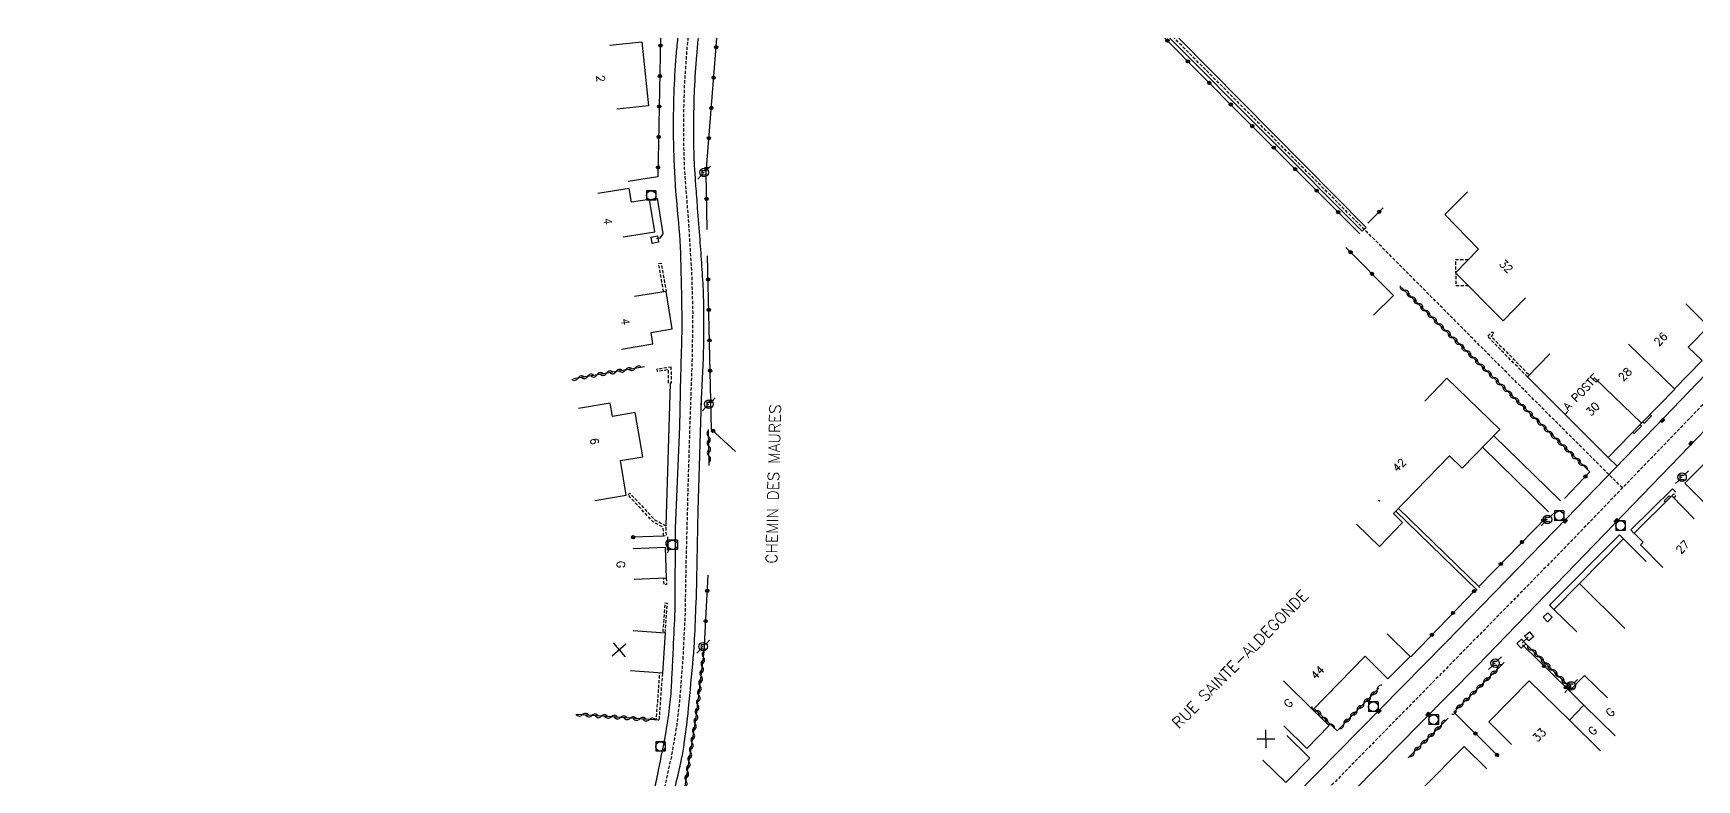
# Model space of a CAD drawing. Header units: millimetres. Extents: x 79999 to 81000, y 146000 to 147001.
# Drawn here: x 79999.5 to 80259.3, y 146884.2 to 147000.8 of the extents above; entities that cross this region are included whole.
import ezdxf
from ezdxf.enums import TextEntityAlignment as Align

# ---------------------------------------------------------------- set-up
doc = ezdxf.new("R2010")
doc.units = ezdxf.units.MM
doc.linetypes.add('DASHED', pattern=[0.75, 0.5, -0.25])
doc.layers.get('0').update_dxf_attribs({"linetype": 'CONTINUOUS'})
for name, color, linetype in [('W0001', 6, 'DASHED'), ('W0008', 7, 'CONTINUOUS'), ('W0100', 7, 'CONTINUOUS'), ('W0112', 1, 'DASHED'), ('W0310', 3, 'CONTINUOUS'), ('W0322', 7, 'CONTINUOUS'), ('W0400', 7, 'CONTINUOUS'), ('W0420', 7, 'CONTINUOUS'), ('W0471', 7, 'CONTINUOUS'), ('W0984', 7, 'CONTINUOUS'), ('W0989', 7, 'CONTINUOUS'), ('W0991', 7, 'CONTINUOUS'), ('W1102', 7, 'CONTINUOUS')]:
    doc.layers.add(name, color=color, linetype=linetype)
doc.styles.get("Standard").update_dxf_attribs({"font": 'romans.shx', "width": 0.85})

# ---------------------------------------------------------------- blocks, each defined once
blk = doc.blocks.new('t322o')
at = {"color": 0, "linetype": 'Continuous'}
for radius in [0.25, 0.15]:
    blk.add_circle((0, 0), radius, dxfattribs=at)
blk = doc.blocks.new('t310o')
at = {"color": 0, "linetype": 'Continuous'}
for centre, start, end in [((-0.5, 0.38), 216.8699, 323.1304), ((0.5, -0.37), 36.8699, 143.1303)]:
    blk.add_arc(centre, 0.625, start, end, dxfattribs=at)
blk = doc.blocks.new('t991o')
at = {"color": 0, "linetype": 'Continuous'}
for p, q in [((-1, 1), (1, -1)), ((-1, -1), (1, 1))]:
    blk.add_line(p, q, dxfattribs=at)
blk = doc.blocks.new('T420')
for p, q in [((0.75, 0.75), (-0.75, 0.75)), ((-0.75, 0.75), (-0.75, -0.75)), ((0.75, 0.75), (0.75, -0.75)), ((0.75, -0.75), (-0.75, -0.75))]:
    blk.add_line(p, q)
blk.add_ellipse((0, 0), major_axis=(-0.53, 0.53), ratio=1, start_param=3.926991, end_param=10.210176)
blk = doc.blocks.new('t112o')
at = {"color": 0, "linetype": 'Continuous'}
for p, q in [((-0.5, 0.5), (0.5, 0.5)), ((-0.5, -0.5), (-0.5, 0.5)), ((0.5, 0.5), (0.5, -0.5)), ((0.5, -0.5), (-0.5, -0.5))]:
    blk.add_line(p, q, dxfattribs=at)
blk = doc.blocks.new('T471')
for p, q in [((-0.333334, 0.333334), (-0.333334, -0.333334)), ((-0.333334, 0.333334), (0.333334, 0.333334)), ((-0.333334, 0), (0, 0)), ((0.500001, 0.500001), (1.000002, 1.000002)), ((-0.500001, -0.500001), (-1.000002, -1.000002)), ((-0.333334, -0.333334), (0.333334, -0.333334))]:
    blk.add_line(p, q)
blk.add_ellipse((0, 0), major_axis=(0.471405, 0.471405), ratio=1, start_param=5.4977871438, end_param=11.780972451)
blk = doc.blocks.new('T400')
for p, q in [((-0.15, 0.3), (0.15, 0.3)), ((-0.15, -0.25), (-0.15, 0.3)), ((-0.15, 0.15), (0.15, 0.15)), ((-0.15, 0), (0.15, 0)), ((0.15, 0.3), (0.15, -0.25)), ((-0.15, -0.15), (0.15, -0.15)), ((-0.15, -0.25), (-0.15, -0.3)), ((-0.15, -0.3), (0.15, -0.3)), ((0.15, -0.3), (0.15, -0.25))]:
    blk.add_line(p, q)

msp = doc.modelspace()

# ---------------------------------------------------------------- linework, layer by layer
at = {"layer": 'W0001', "flags": 128}
for points in [[(80315.44, 147000), (80291.99, 146975.7), (80237.97, 146919.7), (80179.15, 146859.82), (80109.18, 146788.95), (80078.7, 146758.06), (80059.37, 146738.45), (80036.56, 146715.31), (80030.89, 146711.03), (80022.77, 146707.93)], [(80069.32, 146748.54), (80062.96, 146759.74), (80061.97, 146762.08), (80062.35, 146765.49), (80065.07, 146773.72), (80066.95, 146779.65), (80069.59, 146789.45), (80073.77, 146805.24), (80075.69, 146812.54), (80076.97, 146817.12), (80078.41, 146822.05), (80080.14, 146827.37), (80082.42, 146833.57), (80085.89, 146843.2), (80088.1, 146849.31), (80089.94, 146854.92), (80092.29, 146862.68), (80093.82, 146867.79), (80095.11, 146872.07), (80096.57, 146876.96), (80098.14, 146883.01), (80099.23, 146887.98), (80100.04, 146892.76), (80100.47, 146896.46), (80100.76, 146900), (80101.03, 146903.72), (80101.34, 146910.1), (80101.48, 146918.18), (80101.86, 146932.64), (80102.2, 146943.25), (80102.44, 146950.09), (80102.54, 146957.18), (80102.37, 146963.23), (80101.89, 146971), (80101.23, 146979.63), (80101.1, 146983.84), (80101.08, 146987.48), (80101.23, 146992.74), (80101.64, 146998.6), (80101.8, 147000)], [(80247.69, 146929.78), (80228.18, 146949.24), (80207.82, 146969.71), (80192.02, 146985.61), (80177.71, 147000)]]:
    msp.add_lwpolyline(points, dxfattribs=at)
at = {"layer": 'W0008', "flags": 128}
for points in [[(80035.98, 146710.49, -0.000002), (80043.72, 146718.34)], [(80095.16, 146877.36, 0.005481), (80096.38, 146882.17, 0.00925), (80097.02, 146885.04, 0.000569), (80098.15, 146890.65, 0.006044), (80098.24, 146891.17, 0.013401), (80098.88, 146895.46, 0.016313), (80099.19, 146899.01, 0.000946), (80099.36, 146902.23, 0.001177), (80099.48, 146904.82, 0.000352), (80099.75, 146910.68, 0.00476), (80099.76, 146911.12), (80099.8, 146923.5), (80100.49, 146939.33), (80100.65, 146947.41, 0.001856), (80100.68, 146948.65, 0.000542), (80100.8, 146952.87, 0.009446), (80100.83, 146956.99, 0.004564), (80100.65, 146965.51, 0.018333), (80100.14, 146973.08, -0.017336), (80099.59, 146981.09, -0.00826), (80099.5, 146986.31, -0.008586), (80099.58, 146991.33, -0.012344), (80099.92, 146997.2, -0.006676), (80100.19, 147000)], [(80103.8, 146942.54), (80104.16, 146950.08, 0.007499), (80104.22, 146952.16, 0.004366), (80104.25, 146955.73, 0.008841), (80104.17, 146960.17, 0.009273), (80103.94, 146964.4, 0.001115), (80103.63, 146968.55, -0.00094), (80103.26, 146973.48, -0.000392), (80103, 146976.97, -0.000508), (80102.81, 146979.66, -0.01274), (80102.7, 146982.27, -0.006488), (80102.67, 146987.39, -0.01004), (80102.79, 146991.92, -0.008391), (80103.14, 146997.34, -0.004358), (80103.37, 147000)], [(80099, 146880.27, 0.006746), (80100.11, 146884.58, 0.010247), (80100.75, 146887.44, 0.014266), (80101.18, 146889.94, 0.007961), (80101.76, 146894.46, 0.004242), (80101.85, 146895.39, 0.000501), (80102.58, 146903.25, 0.009975), (80102.79, 146906.16, 0.005159), (80103.02, 146911.8), (80103.07, 146912.8), (80103.34, 146926.3), (80103.84, 146943.55)], [(80069.14, 146744.08, 0.000009), (80079.78, 146754.87)]]:
    msp.add_lwpolyline(points, format="xyb", dxfattribs=at)
for points in [[(80207.06, 146969.88), (80177, 147000)], [(80178.42, 147000), (80207.68, 146970.44), (80207.06, 146969.88), (80207.06, 146969.88)], [(80220.1, 146905.64), (80238.98, 146924.99), (80254.2, 146940.8), (80268.45, 146955.55), (80294.22, 146982.3), (80311.29, 147000)], [(80095.75, 146974.83), (80096.94, 146975.05), (80097.8, 146969.47), (80097.35, 146968.76), (80096.81, 146968.66)], [(80188.41, 146864.92), (80216.2, 146893.11), (80225.01, 146902.03), (80246.44, 146924.18), (80258.1, 146936.25), (80272.36, 146951.02)], [(80098.99, 146946.08), (80098.28, 146923.89)], [(80249.31, 146938.49), (80249.54, 146938.27), (80250.67, 146939.45), (80250.45, 146939.66)], [(80250.91, 146940.12), (80251.13, 146939.9), (80252.24, 146941.03), (80252.01, 146941.25)], [(80238.04, 146927.76), (80227.6, 146937.94)], [(80236.15, 146926.08), (80225.83, 146936.13)], [(80245.45, 146934.55), (80246.88, 146933.2)], [(80256.02, 146929.15), (80255.53, 146929.65), (80248.99, 146923.23), (80249.5, 146922.71)], [(80225.44, 146914.22), (80212.7, 146926.56)], [(80255.2, 146928.33), (80255, 146928.54), (80254.22, 146927.78), (80254.42, 146927.57)], [(80225.02, 146913.8), (80212.29, 146926.14)], [(80236.97, 146910.82), (80236.31, 146911.47), (80247.26, 146922.49), (80247.88, 146921.83)], [(80220.07, 146905.61), (80209.92, 146895.31), (80183.2, 146868.21), (80169.17, 146854.02), (80167.2, 146852), (80153.63, 146838.29), (80127.6, 146811.85), (80088.41, 146772.2)]]:
    msp.add_lwpolyline(points, dxfattribs=at)
at = {"layer": 'W0100', "flags": 128}
for points in [[(80089.57, 146998.9), (80094.54, 146999.42), (80095.6, 146989.42), (80090.63, 146988.9)], [(80091.63, 146968.98), (80096.57, 146969.78), (80095.75, 146974.83), (80092.94, 146974.38), (80092.59, 146976.54), (80087.65, 146975.75)], [(80223.48, 146976.02), (80219.96, 146972.47), (80225.24, 146967.09), (80221.65, 146963.38), (80229.06, 146955.9), (80232.58, 146959.45)], [(80091.35, 146951.47), (80096.28, 146952.3), (80095.98, 146954.08), (80099.27, 146954.64), (80098.34, 146960.47), (80093.4, 146959.68)], [(80236.35, 146950.71), (80232.87, 146947.12), (80245.45, 146934.55), (80250.67, 146939.88), (80255.88, 146945.19), (80255.82, 146945.24), (80260.13, 146949.67), (80257.98, 146951.78), (80261.15, 146955.01), (80257.58, 146958.51)], [(80216.82, 146943.31), (80220.29, 146946.91), (80228.56, 146938.93), (80222.65, 146932.87), (80220.68, 146934.79), (80211.94, 146925.78), (80213.37, 146924.4), (80209.75, 146920.66), (80206.16, 146924.14)], [(80087.2, 146927.83), (80092.12, 146928.67), (80091.2, 146934.06), (80094.7, 146934.66), (80093.48, 146941.56), (80089.94, 146940.95), (80089.58, 146943.02), (80084.65, 146942.18)], [(80266.78, 146932.79), (80263.24, 146936.32), (80257.47, 146930.54), (80261.01, 146927.01)], [(80254.01, 146917.34), (80250.5, 146920.9), (80250.92, 146921.32), (80249.53, 146922.73), (80255.39, 146928.53), (80258.91, 146924.97)], [(80251.43, 146918.31), (80247.88, 146921.83), (80240.98, 146914.87), (80237, 146910.83), (80240.57, 146907.32)], [(80093.18, 146920.32), (80098.17, 146920.52), (80098.37, 146915.71), (80093.37, 146915.51)], [(80093.21, 146907.52), (80098.19, 146907.16), (80097.75, 146900.86), (80092.76, 146901.22)], [(80210.98, 146907), (80214.53, 146903.47), (80211.06, 146899.99), (80207.52, 146903.51), (80199.36, 146895.16), (80201.9, 146892.68), (80198.39, 146889.12), (80194.83, 146892.63)], [(80245.36, 146897.01), (80241.78, 146900.51), (80239.43, 146898.1), (80241.69, 146895.87), (80239.41, 146893.52), (80233.11, 146899.68), (80226.81, 146893.25), (80230.38, 146889.75)], [(80195.29, 146891.12), (80198.86, 146887.62), (80195.11, 146883.8), (80191.54, 146887.3)], [(80220.17, 146879.52), (80216.62, 146883.04), (80222.97, 146889.44), (80226.52, 146885.92)]]:
    msp.add_lwpolyline(points, dxfattribs=at)
msp.add_lwpolyline([(80209.64, 146927.73), (80209.64, 146927.73), (80209.78, 146927.88), (80209.64, 146927.73)], close=True, dxfattribs=at)
at = {"layer": 'W0112', "flags": 128}
for points in [[(80223.62, 146965.42), (80221.62, 146965.38), (80221.69, 146961.38), (80223.6, 146961.41)], [(80097.94, 146960.4), (80097.16, 146964.82), (80097.55, 146964.89), (80098.34, 146960.47)], [(80232.87, 146947.12), (80226.61, 146953.46), (80227.33, 146954.16), (80227.61, 146953.87), (80227.18, 146953.45), (80233.16, 146947.4)], [(80255.67, 146928.24), (80256.02, 146928.55), (80255.75, 146928.85), (80255.39, 146928.53)], [(80098.37, 146915.71), (80098.42, 146914.69), (80098.02, 146914.67), (80097.97, 146915.69)], [(80098.19, 146907.16), (80098.54, 146911.76), (80098.15, 146911.79), (80097.8, 146907.19)], [(80097.75, 146900.86), (80097.22, 146893.53), (80096.82, 146893.56), (80097.35, 146900.89)]]:
    msp.add_lwpolyline(points, dxfattribs=at)
for points in [[(80099.09, 146948.72), (80099.13, 146946.14), (80098.73, 146946.14), (80098.7, 146948.25), (80097.01, 146947.96), (80096.94, 146948.36)], [(80097.93, 146922.28), (80097.89, 146923.64), (80096.29, 146924.51), (80092.37, 146928.71), (80092.66, 146928.99), (80096.54, 146924.83), (80098.28, 146923.89), (80098.33, 146922.3)]]:
    msp.add_lwpolyline(points, close=True, dxfattribs=at)
at = {"layer": 'W0310', "flags": 128}
for points in [[(80242.6, 146932.28), (80213.21, 146961.1)], [(80094.95, 146948.72), (80083.86, 146946.82)], [(80105.06, 146933.31), (80104.96, 146938.91)], [(80098.56, 146922.14), (80098.49, 146920.08)], [(80232.49, 146905.55), (80239.76, 146898.44)], [(80101.21, 146882.58), (80103.04, 146894.02), (80104.27, 146904.25)], [(80229.22, 146902.55), (80221.36, 146894.8)], [(80209.64, 146898.5), (80203.12, 146891.85), (80199.54, 146895.34)], [(80097.22, 146893.53), (80084.46, 146894.43)], [(80220.48, 146893.86), (80214.22, 146887.63)]]:
    msp.add_lwpolyline(points, dxfattribs=at)
at = {"layer": 'W0322', "flags": 128}
for points in [[(80097.48, 147000), (80097.04, 146978.35), (80092.42, 146977.61)], [(80104.74, 146970.16), (80104.57, 146978.98), (80106.26, 147000)], [(80206.66, 146969.48), (80187.86, 146988.31), (80176.25, 147000)], [(80207.94, 146971.12), (80210.34, 146973.5)], [(80109.17, 146935.49), (80105.41, 146938.93), (80104.82, 146966.02)], [(80208.83, 146956.78), (80211.93, 146959.84), (80204.5, 146967.34)], [(80238.65, 146928.12), (80242.6, 146932.28)], [(80225.39, 146914.52), (80235.87, 146925.29)], [(80097.93, 146922.28), (80093.1, 146922.09)], [(80104.27, 146904.25), (80104.88, 146916.18)], [(80214.63, 146903.43), (80224.7, 146913.85)], [(80232.98, 146906.5), (80232.04, 146905.6)], [(80232.09, 146905.3), (80239.43, 146898.1)], [(80221.36, 146894.8), (80228.4, 146887.82)]]:
    msp.add_lwpolyline(points, dxfattribs=at)
at = {"layer": 'W1102', "flags": 128}
for points in [[(80255.82, 146945.24), (80248.65, 146952.22)], [(80250.67, 146939.88), (80243.46, 146946.88)], [(80240.98, 146914.87), (80248.09, 146907.83)], [(80199.36, 146895.16), (80194.77, 146899.69)], [(80241.69, 146895.87), (80246.57, 146891.1)], [(80239.41, 146893.52), (80244.28, 146888.76)]]:
    msp.add_lwpolyline(points, dxfattribs=at)

# ---------------------------------------------------------------- block references
at = {"layer": 'W0112'}
for p, rotation in [((80096.57, 146968.54), 100.5429740203643), ((80236.02, 146909.6), 224.1172370400385), ((80231.92, 146905.47), 223.6261941160995), ((80233.12, 146906.61), 220.997231771452)]:
    msp.add_blockref('t112o', p, dxfattribs=dict(at, rotation=rotation))
at = {"layer": 'W0310'}
for p, rotation in [((80213.68, 146960.64), 135.5608655658058), ((80214.75, 146959.59), 135.5608655658058), ((80215.82, 146958.54), 135.5608655658058), ((80216.9, 146957.48), 135.5608655658058), ((80217.97, 146956.43), 135.5608655658058), ((80219.04, 146955.38), 135.5608655658058), ((80220.11, 146954.33), 135.5608655658058), ((80221.18, 146953.28), 135.5608655658058), ((80222.25, 146952.23), 135.5608655658058), ((80223.32, 146951.18), 135.5608655658058), ((80224.39, 146950.13), 135.5608655658058), ((80225.46, 146949.08), 135.5608655658058), ((80084.6, 146946.95), 189.7545127636284), ((80086.08, 146947.2), 189.7545127636284), ((80087.55, 146947.45), 189.7545127636284), ((80089.03, 146947.71), 189.7545127636284), ((80090.51, 146947.96), 189.7545127636284), ((80091.99, 146948.22), 189.7545127636284), ((80093.47, 146948.47), 189.7545127636284), ((80226.53, 146948.03), 135.5608655658058), ((80227.61, 146946.98), 135.5608655658058), ((80228.68, 146945.93), 135.5608655658058), ((80229.75, 146944.88), 135.5608655658058), ((80230.82, 146943.83), 135.5608655658058), ((80231.89, 146942.78), 135.5608655658058), ((80232.96, 146941.73), 135.5608655658058), ((80234.03, 146940.68), 135.5608655658058), ((80235.1, 146939.63), 135.5608655658058), ((80236.17, 146938.58), 135.5608655658058), ((80104.98, 146937.81), 90.93522801045017), ((80105.01, 146936.31), 90.93522801045017), ((80237.24, 146937.53), 135.5608655658058), ((80238.32, 146936.48), 135.5608655658058), ((80105.03, 146934.81), 90.93522801045017), ((80239.39, 146935.43), 135.5608655658058), ((80240.46, 146934.38), 135.5608655658058), ((80241.53, 146933.33), 135.5608655658058), ((80098.51, 146920.64), 268.0643402847), ((80103.98, 146901.88), 83.175818414203), ((80104.16, 146903.37), 83.175818414203), ((80233.56, 146904.5), 315.6746936603099), ((80234.64, 146903.45), 315.6746936603099), ((80235.71, 146902.4), 315.6746936603099), ((80103.81, 146900.39), 83.175818414203), ((80226.01, 146899.39), 224.617016475057), ((80227.08, 146900.44), 224.617016475057), ((80228.15, 146901.49), 224.617016475057), ((80236.78, 146901.36), 315.6746936603099), ((80237.86, 146900.31), 315.6746936603099), ((80103.45, 146897.41), 83.175818414203), ((80103.63, 146898.9), 83.175818414203), ((80208.37, 146897.2), 45.53597277434301), ((80209.42, 146898.27), 45.53597277434301), ((80223.88, 146897.28), 224.617016475057), ((80224.95, 146898.33), 224.617016475057), ((80238.93, 146899.26), 315.6746936603099), ((80103.09, 146894.43), 83.175818414203), ((80103.27, 146895.92), 83.175818414203), ((80199.9, 146894.99), 135.6884621598745), ((80206.27, 146895.06), 45.53597277434301), ((80207.32, 146896.13), 45.53597277434301), ((80221.74, 146895.17), 224.617016475057), ((80222.81, 146896.23), 224.617016475057), ((80085.25, 146894.38), 175.9388998192109), ((80086.74, 146894.27), 175.9388998192109), ((80088.24, 146894.16), 175.9388998192109), ((80089.73, 146894.06), 175.9388998192109), ((80091.23, 146893.95), 175.9388998192109), ((80092.73, 146893.84), 175.9388998192109), ((80094.22, 146893.74), 175.9388998192109), ((80095.72, 146893.63), 175.9388998192109), ((80102.63, 146891.47), 80.9004807031505), ((80102.87, 146892.95), 80.9004807031505), ((80200.97, 146893.94), 135.6884621598745), ((80202.04, 146892.89), 135.6884621598745), ((80204.17, 146892.92), 45.53597277434301), ((80205.22, 146893.99), 45.53597277434301), ((80218.36, 146891.74), 224.9202026611431), ((80219.42, 146892.8), 224.9202026611431), ((80102.4, 146889.99), 80.9004807031505), ((80216.23, 146889.63), 224.9202026611431), ((80217.29, 146890.69), 224.9202026611431), ((80101.92, 146887.03), 80.9004807031505), ((80102.16, 146888.51), 80.9004807031505), ((80215.17, 146888.57), 224.9202026611431), ((80101.45, 146884.06), 80.9004807031505), ((80101.69, 146885.54), 80.9004807031505)]:
    msp.add_blockref('t310o', p, dxfattribs=dict(at, rotation=rotation))
at = {"layer": 'W0322'}
for p, rotation in [((80097.46, 146998.84), 268.8310857440668), ((80176.63, 146999.63), 134.8030496183282), ((80106.15, 146998.59), 85.40375118322216), ((80179.83, 146996.39), 134.8030496183282), ((80097.36, 146994.09), 268.8310857440668), ((80105.77, 146993.86), 85.40375118322216), ((80183.18, 146993.02), 134.8030496183282), ((80097.26, 146989.34), 268.8310857440668), ((80105.39, 146989.12), 85.40375118322216), ((80186.53, 146989.65), 134.8030496183282), ((80189.88, 146986.28), 134.9623973382664), ((80097.17, 146984.59), 268.8310857440668), ((80105.01, 146984.39), 85.40375118322216), ((80193.24, 146982.92), 134.9623973382664), ((80097.07, 146979.84), 268.8310857440668), ((80104.63, 146979.65), 85.40375118322216), ((80196.59, 146979.56), 134.9623973382664), ((80199.95, 146976.2), 134.9623973382664), ((80104.65, 146974.91), 91.0797673555995), ((80203.31, 146972.84), 134.9623973382664), ((80209.71, 146972.88), 44.71141568510948), ((80205.24, 146966.59), 134.7114156852443), ((80104.9, 146962.33), 91.26332836296672), ((80208.58, 146963.21), 134.7114156852443), ((80105, 146957.58), 91.26332836296672), ((80105.11, 146952.83), 91.26332836296672), ((80105.21, 146948.08), 91.26332836296672), ((80105.32, 146943.33), 91.26332836296672), ((80105.67, 146938.7), 137.5304975536152), ((80241.92, 146931.57), 46.44449368042284), ((80235.33, 146924.73), 45.74322308359937), ((80093.18, 146922.09), 182.3431038599231), ((80232.01, 146921.33), 45.74322308359937), ((80228.7, 146917.92), 45.74322308359937), ((80104.76, 146913.73), 87.05192382053657), ((80224.53, 146913.67), 45.9503404853475), ((80221.23, 146910.26), 45.9503404853475), ((80104.51, 146908.99), 87.05192382053657), ((80217.93, 146906.84), 45.9503404853475), ((80235.48, 146901.98), 315.5355279038217), ((80238.87, 146898.65), 315.5355279038217), ((80224.74, 146891.45), 315.2346171843792), ((80228.11, 146888.11), 315.2346171843792)]:
    msp.add_blockref('t322o', p, dxfattribs=dict(at, rotation=rotation))
at = {"layer": 'W0400'}
for p, rotation in [((80253.96, 146940.34), 136.0964786610065), ((80258.39, 146936.76), 316.0236879106931), ((80238.81, 146924.61), 135.7074737738655), ((80246.7, 146924.67), 315.9818854628339), ((80209.69, 146894.87), 135.4113011754387), ((80217.31, 146894.45), 315.3269734090258)]:
    msp.add_blockref('T400', p, dxfattribs=dict(at, rotation=rotation))
at = {"layer": 'W0420'}
for p in [(80096, 146975.44), (80237.82, 146925.44), (80247.4, 146923.89), (80099.35, 146920.9), (80208.78, 146895.63), (80218.2, 146893.61), (80097.46, 146889.42)]:
    msp.add_blockref('T420', p, dxfattribs=at)
at = {"layer": 'W0471'}
for p in [(80104.27, 146979.02), (80105.01, 146942.85), (80257.01, 146931.46), (80236.01, 146924.87), (80104.13, 146905.01), (80227.8, 146902.43), (80239.68, 146898.87)]:
    msp.add_blockref('T471', p, dxfattribs=at)
at = {"layer": 'W0991'}
for p, rotation in [((80090.99, 146904.51), 355.9388998193378), ((80191.99, 146890.61), 315.5233474480618)]:
    msp.add_blockref('t991o', p, dxfattribs=dict(at, rotation=rotation))

# ---------------------------------------------------------------- texts
at = {"layer": 'W0984'}
msp.add_text('LA POSTE', height=1.25, rotation=46.1026, dxfattribs=at).set_placement((80240.92, 146944.42), align=Align.MIDDLE)
at = {"layer": 'W0989'}
for s, rotation, p in [('CHEMIN DES MAURES', 88.5679, (80115.08, 146930.4)), ('RUE SAINTE-ALDEGONDE', 45.5238, (80187.98, 146903.06))]:
    msp.add_text(s, height=1.75, rotation=rotation, dxfattribs=at).set_placement(p, align=Align.MIDDLE)
at = {"layer": 'W0991'}
for s, rotation, p in [('2', 276.0288, (80088.11, 146993.69)), ('4', 276.0288, (80089.2, 146971.42)), ('32', 315.9493, (80229.55, 146964.38)), ('4', 276.0288, (80091.98, 146955.74)), ('26', 45.908, (80253.66, 146953.02)), ('28', 45.908, (80248.11, 146947.52)), ('30', 45.908, (80243.06, 146942.12)), ('6', 279.4563, (80087.15, 146937.07)), ('42', 44.3428, (80212.84, 146933.35)), ('27', 45.0756, (80257.1, 146920.57)), ('G', 272.3431, (80091.28, 146917.83)), ('44', 45.2346, (80200.09, 146900.96)), ('G', 45.2346, (80195.52, 146896.17)), ('G', 45.2346, (80245.81, 146894.76)), ('G', 45.2346, (80243.05, 146891.88)), ('33', 45.2346, (80234.71, 146891.22))]:
    msp.add_text(s, height=1.25, rotation=rotation, dxfattribs=at).set_placement(p, align=Align.MIDDLE)

doc.saveas('drawing.dxf')
